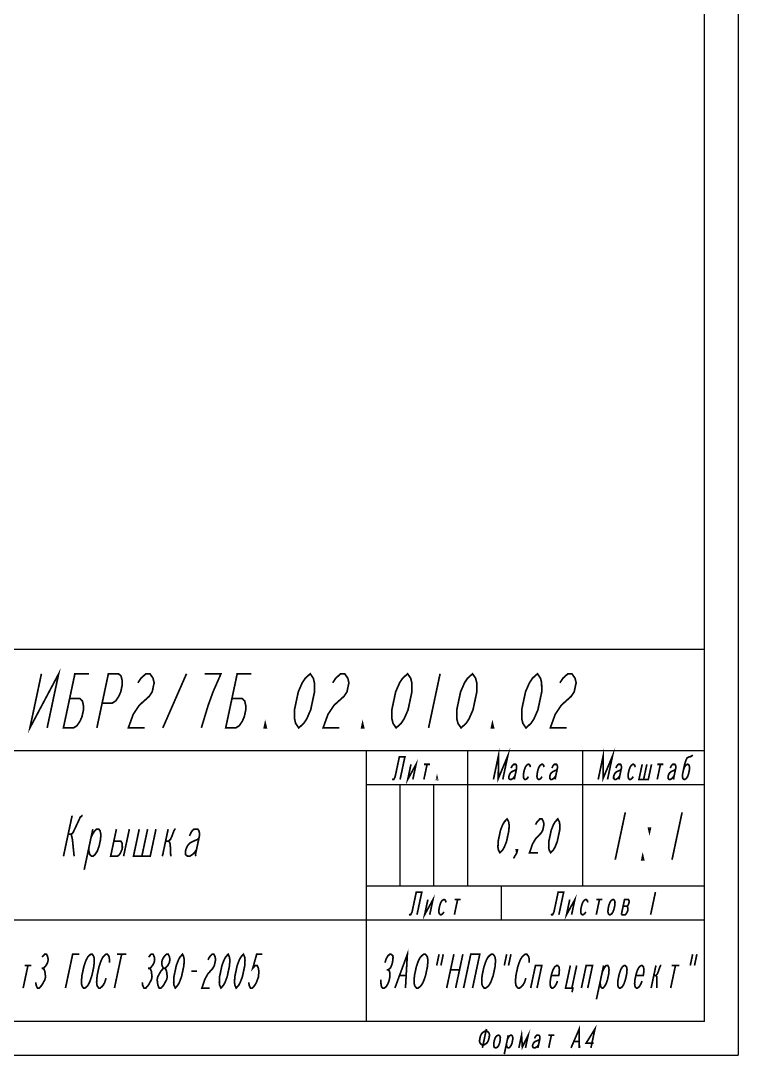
# Model space of a CAD drawing. Header units: millimetres. Extents: x 0 to 210, y 0 to 297.
# Drawn here: x 103.9 to 210, y 0 to 153 of the extents above; entities that cross this region are included whole.
import ezdxf

# ---------------------------------------------------------------- set-up
doc = ezdxf.new("R2010")
doc.units = ezdxf.units.MM
doc.header["$LTSCALE"] = 19.36
doc.layers.get('0').update_dxf_attribs({"linetype": 'CONTINUOUS'})

msp = doc.modelspace()

# ---------------------------------------------------------------- linework, layer by layer
at = {"color": 7, "linetype": 'CONTINUOUS'}
for p, q in [((210, 297), (210, 0)), ((205, 5), (205, 292.349899)), ((205, 60), (20, 60)), ((205, 5), (205, 60)), ((205, 45), (20, 45)), ((155, 5), (155, 45)), ((170, 25), (170, 45)), ((187, 25), (187, 45)), ((205, 40), (155, 40)), ((160, 25), (160, 40)), ((165, 25), (165, 40)), ((205, 25), (155, 25)), ((175, 20), (175, 25)), ((205, 20), (20, 20)), ((205, 5), (20, 5)), ((205, 5), (20, 5)), ((0, 0), (210, 0))]:
    msp.add_line(p, q, dxfattribs=at)
at = {"color": 2, "linetype": 'CONTINUOUS', "const_width": 0.25}
for points in [[(106.950448, 56.410637), (105.250003, 48.41064), (109.500461, 56.410637), (107.800005, 48.41064)], [(111.12107, 52.743969), (112.621088, 52.743969), (113.000223, 52.410639), (113.15852, 51.743973), (113.166813, 51.077302), (112.954268, 50.077307), (112.662553, 49.410636), (112.220855, 48.74397), (111.70001, 48.41064), (110.199992, 48.41064), (111.900459, 56.410637), (114.000449, 56.410637)], [(115.929381, 52.077303), (117.429377, 52.077303), (117.950223, 52.410639), (118.39192, 53.077304), (118.683635, 53.74397), (118.896201, 54.743971), (118.887887, 55.410636), (118.72959, 56.077302), (118.350455, 56.410637), (116.850459, 56.410637), (115.149992, 48.41064)], [(121.217051, 55.077306), (121.658748, 55.743972), (122.400453, 56.410637), (123.000447, 56.410637), (123.458752, 55.743972), (123.617049, 55.077306), (123.333627, 53.74397), (122.89193, 53.077304), (122.150225, 52.410639), (121.40852, 51.743973), (120.525104, 50.410637), (119.800006, 48.41064), (122.200004, 48.41064)], [(124.90001, 48.41064), (128.400459, 56.410637)], [(130.600008, 48.41064), (131.608527, 51.743973), (132.333625, 53.74397), (132.917033, 55.077306), (133.500463, 56.410637), (131.100443, 56.410637)], [(135.121072, 52.743969), (136.621068, 52.743969), (137.000225, 52.410639), (137.158521, 51.743973), (137.166814, 51.077302), (136.95427, 50.077307), (136.662555, 49.410636), (136.220857, 48.74397), (135.69999, 48.41064), (134.199994, 48.41064), (135.900461, 56.410637), (138.000451, 56.410637)], [(144.999996, 48.41064), (144.541713, 49.077306), (144.383416, 49.743971), (144.366809, 51.077302), (144.933631, 53.74397), (145.517039, 55.077306), (145.958758, 55.743972), (146.700463, 56.410637), (147.158746, 55.743972), (147.317043, 55.077306), (147.333629, 53.74397), (146.766828, 51.077302), (146.183398, 49.743971), (145.741701, 49.077306), (144.999996, 48.41064)], [(150.017049, 55.077306), (150.458746, 55.743972), (151.200451, 56.410637), (151.800445, 56.410637), (152.25875, 55.743972), (152.417047, 55.077306), (152.133625, 53.74397), (151.691928, 53.077304), (150.950223, 52.410639), (150.208518, 51.743973), (149.325123, 50.410637), (148.600004, 48.41064), (151.000002, 48.41064)], [(159.400006, 48.41064), (158.941701, 49.077306), (158.783404, 49.743971), (158.766818, 51.077302), (159.333641, 53.74397), (159.917049, 55.077306), (160.358746, 55.743972), (161.100451, 56.410637), (161.558756, 55.743972), (161.717053, 55.077306), (161.733639, 53.74397), (161.166816, 51.077302), (160.583408, 49.743971), (160.141711, 49.077306), (159.400006, 48.41064)], [(165.900447, 56.410637), (164.200002, 48.41064)], [(168.999998, 48.41064), (168.541715, 49.077306), (168.383418, 49.743971), (168.366811, 51.077302), (168.933633, 53.74397), (169.517041, 55.077306), (169.958738, 55.743972), (170.700443, 56.410637), (171.158748, 55.743972), (171.317045, 55.077306), (171.333631, 53.74397), (170.766809, 51.077302), (170.1834, 49.743971), (169.741703, 49.077306), (168.999998, 48.41064)], [(178.59999, 48.41064), (178.141707, 49.077306), (177.98341, 49.743971), (177.966824, 51.077302), (178.533625, 53.74397), (179.117033, 55.077306), (179.558752, 55.743972), (180.300457, 56.410637), (180.75874, 55.743972), (180.917037, 55.077306), (180.933645, 53.74397), (180.366822, 51.077302), (179.783414, 49.743971), (179.341695, 49.077306), (178.59999, 48.41064)], [(183.617043, 55.077306), (184.05874, 55.743972), (184.800445, 56.410637), (185.400461, 56.410637), (185.858744, 55.743972), (186.017041, 55.077306), (185.733641, 53.74397), (185.291922, 53.077304), (184.550217, 52.410639), (183.808512, 51.743973), (182.925117, 50.410637), (182.199998, 48.41064), (184.599996, 48.41064)], [(140.2, 48.41064), (139.899992, 48.41064), (140.041703, 49.077306), (140.2, 48.41064)], [(154.60001, 48.41064), (154.300002, 48.41064), (154.441713, 49.077306), (154.60001, 48.41064)], [(173.799994, 48.41064), (173.500008, 48.41064), (173.641697, 49.077306), (173.799994, 48.41064)], [(173.789059, 40.787578), (174.530807, 44.277162), (174.509666, 40.927162), (175.912682, 44.277162), (175.170934, 40.787578)], [(189.279057, 40.787578), (190.020805, 44.277162), (189.999664, 40.927162), (191.40268, 44.277162), (190.660932, 40.787578)], [(201.887012, 42.183413), (202.03882, 42.602162), (202.223801, 42.88133), (202.441889, 43.020914), (202.567529, 43.020914), (202.726299, 42.88133), (202.792578, 42.602162), (202.766389, 42.183413), (202.647709, 41.62508), (202.495879, 41.20633), (202.31092, 40.927162), (202.092811, 40.787578), (201.967191, 40.787578), (201.808422, 40.927162), (201.742143, 41.20633), (201.768332, 41.62508), (201.887012, 42.183413), (202.065031, 43.020914), (202.24651, 43.579247), (202.36867, 43.858413), (202.461139, 43.997997), (202.742068, 44.137581), (202.867687, 44.137581), (203.148617, 44.277162), (203.241086, 44.416746)], [(158.886551, 40.927162), (158.91968, 40.787578), (159.04532, 40.787578), (159.137789, 40.927162), (159.259949, 41.20633), (159.882996, 44.137581), (160.699574, 44.137581), (159.987496, 40.787578)], [(161.59283, 43.020914), (161.118133, 40.787578), (162.346588, 43.020914), (161.871869, 40.787578)], [(163.979701, 43.020914), (163.505004, 40.787578)], [(163.540023, 43.020914), (164.4194, 43.020914)], [(176.40635, 42.462581), (176.528488, 42.741746), (176.620979, 42.88133), (176.776268, 43.020914), (177.090326, 43.020914), (177.186297, 42.88133), (177.219426, 42.741746), (177.222906, 42.462581), (176.896537, 40.927162), (176.929688, 40.787578)], [(179.262568, 42.602162), (179.196289, 42.88133), (179.03752, 43.020914), (178.9119, 43.020914), (178.693791, 42.88133), (178.508832, 42.602162), (178.357002, 42.183413), (178.238322, 41.62508), (178.212133, 41.20633), (178.278412, 40.927162), (178.437182, 40.787578), (178.562822, 40.787578), (178.78091, 40.927162), (178.965891, 41.20633)], [(181.272582, 42.602162), (181.206281, 42.88133), (181.047512, 43.020914), (180.921893, 43.020914), (180.703783, 42.88133), (180.518824, 42.602162), (180.367016, 42.183413), (180.248336, 41.62508), (180.222125, 41.20633), (180.288426, 40.927162), (180.447195, 40.787578), (180.572814, 40.787578), (180.790924, 40.927162), (180.975883, 41.20633)], [(182.436348, 42.462581), (182.558486, 42.741746), (182.650977, 42.88133), (182.806266, 43.020914), (183.120324, 43.020914), (183.216295, 42.88133), (183.249424, 42.741746), (183.252904, 42.462581), (182.926535, 40.927162), (182.959686, 40.787578)], [(191.896348, 42.462581), (192.018486, 42.741746), (192.110977, 42.88133), (192.266266, 43.020914), (192.580324, 43.020914), (192.676295, 42.88133), (192.709424, 42.741746), (192.712904, 42.462581), (192.386535, 40.927162), (192.419686, 40.787578)], [(194.752566, 42.602162), (194.686287, 42.88133), (194.527518, 43.020914), (194.401898, 43.020914), (194.183789, 42.88133), (193.99883, 42.602162), (193.847, 42.183413), (193.72832, 41.62508), (193.702131, 41.20633), (193.76841, 40.927162), (193.92718, 40.787578), (194.05282, 40.787578), (194.27093, 40.927162), (194.455889, 41.20633)], [(195.783773, 43.020914), (195.309055, 40.787578), (196.69093, 40.787578), (197.165648, 43.020914)], [(196.474711, 43.020914), (195.999992, 40.787578)], [(198.484703, 43.020914), (198.010006, 40.787578)], [(198.045025, 43.020914), (198.924402, 43.020914)], [(199.936338, 42.462581), (200.058498, 42.741746), (200.150988, 42.88133), (200.306277, 43.020914), (200.620336, 43.020914), (200.716285, 42.88133), (200.749436, 42.741746), (200.752916, 42.462581), (200.426547, 40.927162), (200.459697, 40.787578)], [(165.514996, 40.787578), (165.389377, 40.787578), (165.448717, 41.066746), (165.514996, 40.787578)], [(177.193236, 42.322997), (177.100746, 42.183413), (176.757018, 42.043829), (176.476109, 41.904245), (176.32082, 41.764664), (176.22833, 41.62508), (176.10617, 41.345912), (176.0765, 41.20633), (176.07998, 40.927162), (176.23875, 40.787578), (176.427189, 40.787578), (176.645299, 40.927162), (176.800588, 41.066746), (176.985547, 41.345912)], [(183.223234, 42.322997), (183.130766, 42.183413), (182.787016, 42.043829), (182.506107, 41.904245), (182.350818, 41.764664), (182.258328, 41.62508), (182.136168, 41.345912), (182.106498, 41.20633), (182.109979, 40.927162), (182.268748, 40.787578), (182.457188, 40.787578), (182.675297, 40.927162), (182.830586, 41.066746), (183.015545, 41.345912)], [(192.683234, 42.322997), (192.590766, 42.183413), (192.247016, 42.043829), (191.966107, 41.904245), (191.810818, 41.764664), (191.718328, 41.62508), (191.596168, 41.345912), (191.566498, 41.20633), (191.569979, 40.927162), (191.728748, 40.787578), (191.917188, 40.787578), (192.135297, 40.927162), (192.290586, 41.066746), (192.475545, 41.345912)], [(200.723246, 42.322997), (200.630756, 42.183413), (200.287027, 42.043829), (200.006098, 41.904245), (199.850809, 41.764664), (199.758318, 41.62508), (199.63618, 41.345912), (199.60651, 41.20633), (199.60999, 40.927162), (199.76876, 40.787578), (199.957178, 40.787578), (200.175287, 40.927162), (200.330598, 41.066746), (200.515557, 41.345912)], [(111.48783, 35.432979), (110.212496, 29.432979)], [(110.903305, 32.682979), (111.353316, 32.682979), (111.631453, 32.932979), (112.453424, 34.682979), (112.672199, 35.182979), (112.950336, 35.432979), (113.06285, 35.432979)], [(193.287891, 35.921808), (191.79999, 28.921809)], [(201.687895, 35.921808), (200.199994, 28.921809)], [(174.74999, 29.944148), (174.526059, 30.360816), (174.458383, 30.777482), (174.479266, 31.610815), (174.833521, 33.277481), (175.166895, 34.110815), (175.411709, 34.527483), (175.812779, 34.944148), (176.036711, 34.527483), (176.104408, 34.110815), (176.083525, 33.277481), (175.72927, 31.610815), (175.395875, 30.777482), (175.151061, 30.360816), (174.74999, 29.944148)], [(180.010654, 34.110815), (180.255469, 34.527483), (180.656539, 34.944148), (180.969029, 34.944148), (181.192961, 34.527483), (181.260658, 34.110815), (181.08352, 33.277481), (180.838705, 32.860816), (180.437635, 32.444148), (180.036586, 32.027483), (179.546936, 31.19415), (179.125004, 29.944148), (180.375008, 29.944148)], [(182.249992, 29.944148), (182.026061, 30.360816), (181.958385, 30.777482), (181.979268, 31.610815), (182.333523, 33.277481), (182.666896, 34.110815), (182.911711, 34.527483), (183.312781, 34.944148), (183.536713, 34.527483), (183.60441, 34.110815), (183.583527, 33.277481), (183.229271, 31.610815), (182.895877, 30.777482), (182.651062, 30.360816), (182.249992, 29.944148)], [(196.991926, 33.588476), (196.867939, 33.00514), (196.72943, 33.588476), (196.991926, 33.588476)], [(111.353316, 32.682979), (111.412678, 32.432979), (111.5314, 31.932979), (111.787494, 29.432979)], [(114.550234, 33.432977), (113.274879, 27.432979)], [(114.284537, 32.182979), (114.503313, 32.682979), (114.83458, 33.182977), (115.112717, 33.432977), (115.450236, 33.432977), (115.62209, 33.182977), (115.740813, 32.682979), (115.693891, 31.932979), (115.481324, 30.932978), (115.209418, 30.182979), (114.878129, 29.682979), (114.599992, 29.432979), (114.375008, 29.432979), (114.090641, 29.682979), (113.971918, 30.182979), (113.965688, 30.682977)], [(118.037729, 33.432977), (117.187506, 29.432979), (118.2, 29.432979), (118.478137, 29.682979), (118.643781, 29.932979), (118.862557, 30.432977), (118.915688, 30.682977), (118.909479, 31.182978), (118.850117, 31.432978), (118.678242, 31.682978), (117.665748, 31.682978)], [(119.950225, 33.432977), (119.100002, 29.432979)], [(121.41273, 33.432977), (120.562508, 29.432979), (123.037508, 29.432979), (123.88773, 33.432977)], [(122.65023, 33.432977), (121.800008, 29.432979)], [(125.687734, 33.432977), (124.83749, 29.432979)], [(125.315754, 31.682978), (125.54076, 31.682978), (125.765744, 31.682978), (126.043881, 31.932979), (126.262678, 32.432979), (126.534584, 33.182977), (126.700229, 33.432977), (126.812721, 33.432977)], [(130.259523, 32.182979), (130.0939, 31.932979), (129.478244, 31.682978), (128.975123, 31.432978), (128.696965, 31.182978), (128.531342, 30.932978), (128.312566, 30.432977), (128.259414, 30.182979), (128.265645, 29.682979), (128.54999, 29.432979), (128.88751, 29.432979), (129.278139, 29.682979), (129.556275, 29.932979), (129.887564, 30.432977)], [(128.85017, 32.432979), (129.068945, 32.932979), (129.23459, 33.182977), (129.512727, 33.432977), (130.07523, 33.432977), (130.247084, 33.182977), (130.306445, 32.932979), (130.312676, 32.432979), (129.728129, 29.682979), (129.78749, 29.432979)], [(125.765744, 31.682978), (125.937619, 31.432978), (125.99698, 31.182978), (126.07499, 29.432979)], [(177.249998, 29.944148), (177.182322, 30.360816), (177.338557, 30.360816), (177.249998, 29.944148), (176.760369, 29.110815)], [(195.999992, 28.921809), (195.737496, 28.921809), (195.861482, 29.505142), (195.999992, 28.921809)], [(161.386537, 20.927163), (161.419688, 20.787579), (161.545307, 20.787579), (161.637797, 20.927163), (161.759936, 21.20633), (162.383004, 24.13758), (163.199561, 24.13758), (162.487504, 20.787579)], [(164.092838, 23.020913), (163.618119, 20.787579), (164.846574, 23.020913), (164.371877, 20.787579)], [(166.767578, 22.602164), (166.701299, 22.881329), (166.542529, 23.020913), (166.416889, 23.020913), (166.198801, 22.881329), (166.01382, 22.602164), (165.862012, 22.183413), (165.743332, 21.625079), (165.717143, 21.20633), (165.783422, 20.927163), (165.942191, 20.787579), (166.067811, 20.787579), (166.28592, 20.927163), (166.470879, 21.20633)], [(168.489701, 23.020913), (168.015004, 20.787579)], [(168.050023, 23.020913), (168.9294, 23.020913)], [(182.366545, 20.927163), (182.399695, 20.787579), (182.525314, 20.787579), (182.617805, 20.927163), (182.739943, 21.20633), (183.363012, 24.13758), (184.179568, 24.13758), (183.46749, 20.787579)], [(185.072824, 23.020913), (184.598127, 20.787579), (185.826582, 23.020913), (185.351885, 20.787579)], [(187.747586, 22.602164), (187.681285, 22.881329), (187.522516, 23.020913), (187.396896, 23.020913), (187.178787, 22.881329), (186.993828, 22.602164), (186.841998, 22.183413), (186.723318, 21.625079), (186.697129, 21.20633), (186.76343, 20.927163), (186.922178, 20.787579), (187.047818, 20.787579), (187.265928, 20.927163), (187.450887, 21.20633)], [(189.469709, 23.020913), (188.99499, 20.787579)], [(189.030031, 23.020913), (189.909387, 23.020913)], [(190.862004, 22.183413), (191.013834, 22.602164), (191.198793, 22.881329), (191.416902, 23.020913), (191.542521, 23.020913), (191.701291, 22.881329), (191.76757, 22.602164), (191.741381, 22.183413), (191.622701, 21.625079), (191.470893, 21.20633), (191.285912, 20.927163), (191.067803, 20.787579), (190.942184, 20.787579), (190.783414, 20.927163), (190.717135, 21.20633), (190.743324, 21.625079), (190.862004, 22.183413)], [(192.700938, 20.787579), (193.175656, 23.020913), (193.740953, 23.020913), (193.836924, 22.881329), (193.840383, 22.602164), (193.810713, 22.46258), (193.688574, 22.183413), (193.533264, 22.043829), (192.967967, 22.043829)], [(197.747059, 24.13758), (197.035002, 20.787579)], [(192.700938, 20.787579), (193.266256, 20.787579), (193.421545, 20.927163), (193.514035, 21.066746), (193.636174, 21.345912), (193.665844, 21.485496), (193.662363, 21.764663), (193.629234, 21.904247), (193.533264, 22.043829)], [(159.218742, 9.944148), (161.062789, 14.944149), (160.781258, 9.944148)], [(107.052338, 14.527482), (107.422159, 14.944149), (107.703411, 14.944149), (107.896094, 14.527482), (107.94815, 14.110815), (107.859592, 13.694149), (107.630396, 13.277482), (107.260586, 12.860815), (107.453269, 12.444149), (107.505325, 12.027482), (107.557382, 11.610816), (107.468823, 11.194148), (107.239628, 10.777482), (107.010443, 10.360815), (106.640622, 9.944148), (106.35937, 9.944148), (106.166687, 10.360815), (106.114631, 10.777482)], [(110.50782, 9.944148), (111.570588, 14.944149), (112.55498, 14.944149)], [(113.211113, 13.069148), (112.945416, 11.819148), (112.882875, 11.194148), (112.864635, 10.777482), (112.916691, 10.360815), (113.013027, 10.152482), (113.179682, 9.944148), (113.390615, 9.944148), (113.64585, 10.152482), (113.830744, 10.360815), (114.059939, 10.777482), (114.218816, 11.194148), (114.421973, 11.819148), (114.68767, 13.069148), (114.750211, 13.694149), (114.768473, 14.110815), (114.716395, 14.527482), (114.620059, 14.735815), (114.453404, 14.944149), (114.242471, 14.944149), (113.987258, 14.735815), (113.802342, 14.527482), (113.573146, 14.110815), (113.41427, 13.694149), (113.211113, 13.069148)], [(117.000205, 13.694149), (117.018467, 14.110815), (116.96641, 14.527482), (116.870053, 14.735815), (116.703398, 14.944149), (116.492465, 14.944149), (116.237252, 14.735815), (116.052336, 14.527482), (115.823162, 14.110815), (115.664285, 13.694149), (115.461107, 13.069148), (115.19541, 11.819148), (115.132891, 11.194148), (115.114629, 10.777482), (115.166686, 10.360815), (115.263043, 10.152482), (115.429697, 9.944148), (115.640631, 9.944148), (115.895844, 10.152482), (116.08076, 10.360815), (116.309934, 10.777482), (116.513111, 11.402482)], [(118.812777, 14.944149), (117.75001, 9.944148)], [(118.109658, 14.944149), (119.515918, 14.944149)], [(122.80234, 14.527482), (123.17215, 14.944149), (123.453402, 14.944149), (123.646096, 14.527482), (123.698152, 14.110815), (123.609594, 13.694149), (123.380398, 13.277482), (123.010588, 12.860815), (123.20326, 12.444149), (123.255316, 12.027482), (123.307395, 11.610816), (123.218814, 11.194148), (122.989641, 10.777482), (122.760445, 10.360815), (122.390635, 9.944148), (122.109383, 9.944148), (121.916689, 10.360815), (121.864633, 10.777482)], [(124.97933, 12.860815), (124.786637, 13.277482), (124.73458, 13.694149), (124.82316, 14.110815), (125.052334, 14.527482), (125.422166, 14.944149), (125.703418, 14.944149), (125.89609, 14.527482), (125.948146, 14.110815), (125.859588, 13.694149), (125.630393, 13.277482), (125.260582, 12.860815)], [(126.750008, 9.944148), (126.557314, 10.360815), (126.505258, 10.777482), (126.54176, 11.610816), (126.896016, 13.277482), (127.21377, 14.110815), (127.442965, 14.527482), (127.812775, 14.944149), (128.005469, 14.527482), (128.057525, 14.110815), (128.021023, 13.277482), (127.666768, 11.610816), (127.349014, 10.777482), (127.119818, 10.360815), (126.750008, 9.944148)], [(131.573143, 14.110815), (131.802338, 14.527482), (132.172148, 14.944149), (132.4534, 14.944149), (132.646094, 14.527482), (132.69815, 14.110815), (132.521012, 13.277482), (132.291838, 12.860815), (131.922006, 12.444149), (131.552195, 12.027482), (131.093826, 11.194148), (130.687492, 9.944148), (131.8125, 9.944148)], [(133.49999, 9.944148), (133.307318, 10.360815), (133.255262, 10.777482), (133.291764, 11.610816), (133.64602, 13.277482), (133.963773, 14.110815), (134.192969, 14.527482), (134.562779, 14.944149), (134.755473, 14.527482), (134.807529, 14.110815), (134.771027, 13.277482), (134.416771, 11.610816), (134.098996, 10.777482), (133.869822, 10.360815), (133.49999, 9.944148)], [(135.750006, 9.944148), (135.557312, 10.360815), (135.505256, 10.777482), (135.541758, 11.610816), (135.896014, 13.277482), (136.213768, 14.110815), (136.442963, 14.527482), (136.812773, 14.944149), (137.005467, 14.527482), (137.057523, 14.110815), (137.021021, 13.277482), (136.666766, 11.610816), (136.349012, 10.777482), (136.119816, 10.360815), (135.750006, 9.944148)], [(139.625293, 14.944149), (138.781537, 14.944149), (138.198086, 12.860815), (138.567896, 13.277482), (138.849148, 13.277482), (139.041842, 12.860815), (139.093898, 12.444149), (139.057396, 11.610816), (138.739621, 10.777482), (138.510447, 10.360815), (138.140615, 9.944148), (137.859385, 9.944148), (137.666691, 10.360815), (137.614635, 10.777482)], [(157.750221, 13.694149), (157.961176, 14.319148), (158.20599, 14.735815), (158.484664, 14.944149), (158.640898, 14.944149), (158.909131, 14.735815), (158.942969, 14.527482), (158.932527, 14.110815), (158.799689, 13.485815), (158.632992, 13.069148), (158.510574, 12.860815), (158.231922, 12.652481), (157.997549, 12.652481)], [(162.382982, 13.069148), (162.117285, 11.819148), (162.062564, 11.194148), (162.052123, 10.777482), (162.11982, 10.360815), (162.231775, 10.152482), (162.421869, 9.944148), (162.656242, 9.944148), (162.934916, 10.152482), (163.13543, 10.360815), (163.380266, 10.777482), (163.546941, 11.194148), (163.757918, 11.819148), (164.023615, 13.069148), (164.078336, 13.694149), (164.088777, 14.110815), (164.021102, 14.527482), (163.909125, 14.735815), (163.719031, 14.944149), (163.484658, 14.944149), (163.206006, 14.735815), (163.005471, 14.527482), (162.760656, 14.110815), (162.593959, 13.694149), (162.382982, 13.069148)], [(165.750293, 14.944149), (165.396016, 13.277482)], [(166.375273, 14.944149), (166.021018, 13.277482)], [(167.937789, 14.944149), (166.875, 9.944148)], [(169.26591, 14.944149), (168.203121, 9.944148)], [(169.375008, 9.944148), (170.437775, 14.944149), (171.765918, 14.944149), (170.703129, 9.944148)], [(172.382992, 13.069148), (172.117295, 11.819148), (172.062574, 11.194148), (172.052133, 10.777482), (172.119809, 10.360815), (172.231785, 10.152482), (172.421879, 9.944148), (172.656252, 9.944148), (172.934904, 10.152482), (173.135439, 10.360815), (173.380254, 10.777482), (173.546951, 11.194148), (173.757928, 11.819148), (174.023604, 13.069148), (174.078346, 13.694149), (174.088787, 14.110815), (174.02109, 14.527482), (173.909135, 14.735815), (173.719041, 14.944149), (173.484668, 14.944149), (173.205994, 14.735815), (173.005459, 14.527482), (172.760645, 14.110815), (172.593969, 13.694149), (172.382992, 13.069148)], [(175.750281, 14.944149), (175.396025, 13.277482)], [(176.375283, 14.944149), (176.021027, 13.277482)], [(179.07834, 13.694149), (179.088781, 14.110815), (179.021084, 14.527482), (178.909129, 14.735815), (178.719035, 14.944149), (178.484662, 14.944149), (178.20601, 14.735815), (178.005475, 14.527482), (177.76066, 14.110815), (177.593963, 13.694149), (177.382986, 13.069148), (177.117289, 11.819148), (177.062568, 11.194148), (177.052127, 10.777482), (177.119824, 10.360815), (177.231779, 10.152482), (177.421873, 9.944148), (177.656246, 9.944148), (177.934898, 10.152482), (178.135434, 10.360815), (178.380248, 10.777482), (178.591225, 11.402482)], [(203.250281, 14.944149), (202.896025, 13.277482)], [(203.875283, 14.944149), (203.521027, 13.277482)], [(104.958524, 13.277482), (104.250002, 9.944148)], [(104.466339, 13.277482), (105.45071, 13.277482)], [(106.979334, 12.860815), (107.260586, 12.860815)], [(122.729336, 12.860815), (123.010588, 12.860815)], [(124.359377, 9.944148), (124.166684, 10.360815), (124.114627, 10.777482), (124.06257, 11.194148), (124.151129, 11.610816), (124.380324, 12.027482), (124.60952, 12.444149), (124.97933, 12.860815), (125.260582, 12.860815), (125.453275, 12.444149), (125.505332, 12.027482), (125.557389, 11.610816), (125.46883, 11.194148), (125.239635, 10.777482), (125.010439, 10.360815), (124.640629, 9.944148), (124.359377, 9.944148)], [(129.109508, 12.444149), (129.953264, 12.444149)], [(157.140688, 11.194148), (157.164105, 10.569148), (157.231781, 10.152482), (157.421875, 9.944148), (157.656248, 9.944148), (157.9349, 10.152482), (158.179715, 10.569148), (158.346412, 10.985815), (158.479271, 11.610816), (158.489691, 12.027482), (158.422016, 12.444149), (158.231922, 12.652481)], [(167.450674, 12.652481), (168.778795, 12.652481)], [(179.296879, 9.944148), (180.005391, 13.277482), (180.942904, 13.277482), (180.234371, 9.944148)], [(183.268287, 10.985815), (183.10159, 10.569148), (182.856775, 10.152482), (182.578123, 9.944148), (182.421867, 9.944148), (182.231773, 10.152482), (182.164098, 10.569148), (182.218818, 11.194148), (182.395957, 12.027482), (182.606934, 12.652481), (182.851748, 13.069148), (183.1304, 13.277482), (183.286656, 13.277482), (183.476729, 13.069148), (183.544426, 12.652481), (183.489705, 12.027482), (183.445426, 11.819148), (182.351678, 11.819148)], [(185.161641, 13.277482), (184.453129, 9.944148), (185.546877, 9.944148), (185.414018, 9.319148)], [(185.390621, 9.944148), (186.099154, 13.277482)], [(186.796881, 9.944148), (187.505393, 13.277482), (188.442906, 13.277482), (187.734373, 9.944148)], [(190.083518, 13.277482), (189.020729, 8.277482)], [(189.8621, 12.235815), (190.028797, 12.652481), (190.273611, 13.069148), (190.474146, 13.277482), (190.70852, 13.277482), (190.820496, 13.069148), (190.888172, 12.652481), (190.833451, 12.027482), (190.656313, 11.194148), (190.445357, 10.569148), (190.200543, 10.152482), (190.000008, 9.944148), (189.843752, 9.944148), (189.653658, 10.152482), (189.585982, 10.569148), (189.596402, 10.985815)], [(192.395945, 12.027482), (192.606922, 12.652481), (192.851736, 13.069148), (193.130389, 13.277482), (193.286645, 13.277482), (193.476738, 13.069148), (193.544414, 12.652481), (193.489693, 12.027482), (193.312576, 11.194148), (193.1016, 10.569148), (192.856785, 10.152482), (192.578133, 9.944148), (192.421877, 9.944148), (192.231783, 10.152482), (192.164107, 10.569148), (192.218828, 11.194148), (192.395945, 12.027482)], [(195.768283, 10.985815), (195.601607, 10.569148), (195.356793, 10.152482), (195.078119, 9.944148), (194.921885, 9.944148), (194.731791, 10.152482), (194.664094, 10.569148), (194.718814, 11.194148), (194.895953, 12.027482), (195.10693, 12.652481), (195.351744, 13.069148), (195.630396, 13.277482), (195.786652, 13.277482), (195.976746, 13.069148), (196.044422, 12.652481), (195.989701, 12.027482), (195.945422, 11.819148), (194.851674, 11.819148)], [(197.817893, 13.277482), (197.109381, 9.944148)], [(197.507916, 11.819148), (197.664172, 11.819148), (197.820428, 11.819148), (198.020941, 12.027482), (198.187639, 12.444149), (198.398615, 13.069148), (198.521012, 13.277482), (198.59915, 13.277482)], [(200.708529, 13.277482), (199.999996, 9.944148)], [(200.161645, 13.277482), (201.255393, 13.277482)], [(159.929789, 11.819148), (160.867303, 11.819148)], [(197.820428, 11.819148), (197.932383, 11.610816), (197.966221, 11.402482), (197.968756, 9.944148)], [(172.864521, 3.550902), (172.49701, 3.550902), (172.288461, 3.434236), (172.141164, 3.317569), (171.969074, 3.084236), (171.833422, 2.734236), (171.759021, 2.384236), (171.745895, 2.034236), (171.818791, 1.800902), (171.916502, 1.684236), (172.075443, 1.567569), (172.442934, 1.567569), (172.651482, 1.684236), (172.798779, 1.800902), (172.970891, 2.034236), (173.106521, 2.384236), (173.180922, 2.734236), (173.19407, 3.084236), (173.121174, 3.317569), (173.023463, 3.434236), (172.864521, 3.550902)], [(172.755166, 3.900903), (172.160006, 1.100902)], [(173.939234, 2.267569), (174.074887, 2.617569), (174.246977, 2.850902), (174.455525, 2.967569), (174.578029, 2.967569), (174.736971, 2.850902), (174.809867, 2.617569), (174.79674, 2.267569), (174.697547, 1.800902), (174.561895, 1.450902), (174.389805, 1.217569), (174.181256, 1.100902), (174.058752, 1.100902), (173.899789, 1.217569), (173.826893, 1.450902), (173.840041, 1.800902), (173.939234, 2.267569)], [(175.986781, 2.967569), (175.391621, 0.167569)], [(175.862773, 2.384236), (175.973633, 2.617569), (176.145723, 2.850902), (176.29302, 2.967569), (176.476775, 2.967569), (176.574465, 2.850902), (176.647383, 2.617569), (176.634234, 2.267569), (176.535041, 1.800902), (176.399389, 1.450902), (176.227299, 1.217569), (176.080002, 1.100902), (175.957498, 1.100902), (175.798557, 1.217569), (175.725639, 1.450902), (175.713994, 1.684236)], [(177.550006, 1.100902), (177.946779, 2.967569), (178.064793, 1.217569), (178.926768, 2.967569), (178.529994, 1.100902)], [(179.868836, 2.500902), (179.979674, 2.734236), (180.065719, 2.850902), (180.213016, 2.967569), (180.519275, 2.967569), (180.616965, 2.850902), (180.653424, 2.734236), (180.66509, 2.500902), (180.392303, 1.217569), (180.42874, 1.100902)], [(181.928027, 2.967569), (182.785512, 2.967569)], [(182.35677, 2.967569), (181.959996, 1.100902)], [(185.267494, 1.100902), (186.475152, 3.900903), (186.49249, 1.100902)], [(188.207502, 1.100902), (188.802662, 3.900903), (187.498797, 1.800902), (188.601289, 1.800902)], [(180.640275, 2.384236), (180.55423, 2.267569), (180.223178, 2.150902), (179.953377, 2.034236), (179.80608, 1.917569), (179.720035, 1.800902), (179.609197, 1.567569), (179.584404, 1.450902), (179.596049, 1.217569), (179.75499, 1.100902), (179.938746, 1.100902), (180.147295, 1.217569), (180.294592, 1.334236), (180.466703, 1.567569)], [(185.710889, 2.034236), (186.445891, 2.034236)]]:
    msp.add_lwpolyline(points, dxfattribs=at)

doc.saveas('drawing.dxf')
